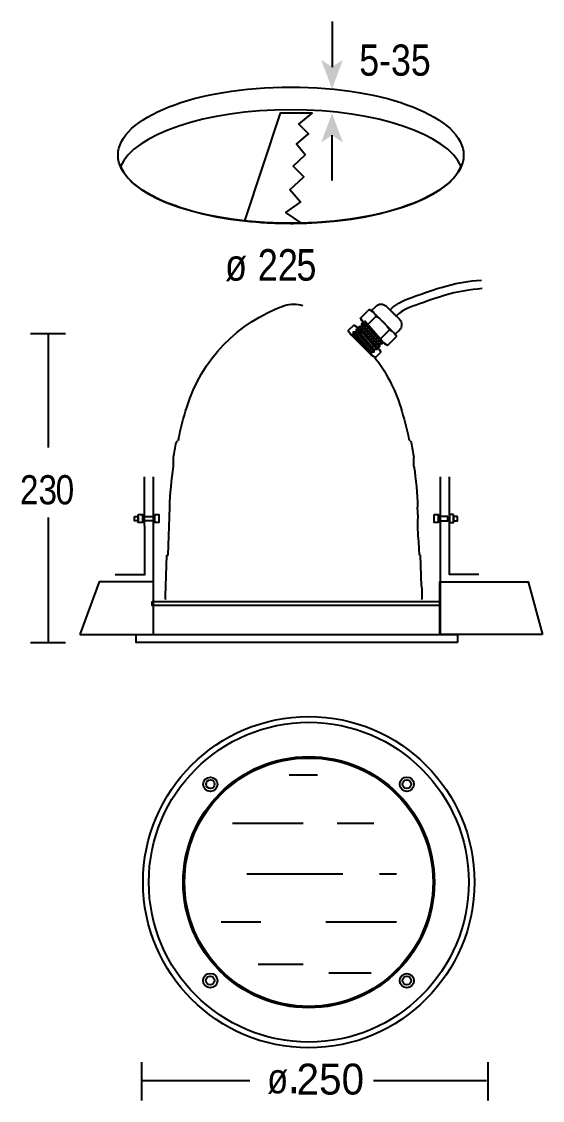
# Model space of a CAD drawing. Extents: x 57 to 184, y 21 to 284.
import ezdxf

# ---------------------------------------------------------------- set-up
doc = ezdxf.new("R2010")
doc.units = 0
doc.layers.add('LIVELLO_1', color=160, linetype='Continuous')
doc.styles.add('STD', font='txt')

# ---------------------------------------------------------------- blocks, each defined once
blk = doc.blocks.new('AI9-BLK1')
at = {"layer": 'LIVELLO_1'}
h = blk.add_hatch(color=7, dxfattribs=at)
h.dxf.hatch_style = 2
h.paths.add_polyline_path([(12.26, 121.57), (14.92, 123.34), (12.26, 116.25), (9.61, 123.34)])
h = blk.add_hatch(color=7, dxfattribs=at)
h.dxf.hatch_style = 2
h.paths.add_polyline_path([(12.26, 104.95), (9.61, 103.18), (12.26, 110.27), (14.92, 103.18)])
at = {"layer": 'LIVELLO_1', "color": 7}
for p, q in [((12.26, 132.65), (12.26, 121.57)), ((12.26, 93.88), (12.26, 104.95)), ((2.74, 63.78), (3.1, 63.78)), ((23.14, 53.39), (18.85, 58.35)), ((23.8, 54.05), (19.51, 59.01)), ((23.8, 53.39), (19.51, 58.35)), ((24.46, 54.71), (20.17, 59.67)), ((24.46, 54.05), (20.17, 59.01)), ((-61.2, 56.63), (-52.66, 56.63)), ((-56.93, 56.63), (-56.93, 28.86)), ((21.82, 52.07), (17.53, 57.02)), ((21.82, 51.41), (17.53, 56.36)), ((22.48, 52.73), (18.19, 57.69)), ((22.48, 52.07), (18.19, 57.02)), ((23.14, 52.73), (18.85, 57.69)), ((-26.38, 24.24), (-26.36, 26.39)), ((32.22, 24.24), (32.2, 26.39)), ((-31.26, -16.79), (-31.28, 21.64)), ((38.57, 21.64), (38.57, -16.79)), ((33.21, 11.81), (33.12, 14.28)), ((-56.93, 11.77), (-56.93, -18.74)), ((33.54, 2.54), (33.42, 5.86)), ((-28.24, -4.97), (-27.98, 2.54)), ((-27.98, 2.54), (-27.7, 2.54)), ((33.54, 2.54), (33.82, 2.54)), ((34.08, -4.97), (33.82, 2.54)), ((33.74, -8.77), (-26.04, -8.77)), ((-61.2, -18.74), (-52.66, -18.74)), ((1.8, -51.01), (8.69, -51.01)), ((-11.97, -62.72), (5.24, -62.72)), ((13.51, -62.72), (22.46, -62.72)), ((-8.53, -75.11), (14.88, -75.11)), ((23.83, -75.11), (27.97, -75.11)), ((-14.72, -86.82), (-5.09, -86.82)), ((10.75, -86.82), (27.97, -86.82)), ((-5.77, -97.15), (5.24, -97.15)), ((11.44, -99.21), (21.77, -99.21)), ((-34.1, -130.34), (-34.1, -121.02)), ((50.26, -130.34), (50.26, -121.01)), ((-7.81, -125.55), (-33.93, -125.55)), ((49.93, -125.55), (22.37, -125.55))]:
    blk.add_line(p, q, dxfattribs=at)
for points in [[(27.93, 55.87), (27.27, 56.86), (22.31, 61.81), (21.32, 62.47), (19.17, 60.33), (19.83, 59.33), (24.79, 54.38), (25.78, 53.72)], [(27.93, 55.87), (27.27, 56.86), (22.31, 61.81), (21.32, 62.47), (19.17, 60.33), (19.83, 59.33), (24.79, 54.38), (25.78, 53.72)], [(24.13, 52.07), (23.47, 53.06), (18.51, 58.02), (17.53, 58.68), (16.2, 57.36), (16.87, 56.37), (21.82, 51.41), (22.81, 50.75)], [(24.13, 52.07), (23.47, 53.06), (18.51, 58.02), (17.53, 58.68), (16.2, 57.36), (16.87, 56.37), (21.82, 51.41), (22.81, 50.75)], [(24.46, 54.71), (24.46, 54.05), (23.8, 54.05), (23.8, 53.39), (23.14, 53.39), (23.14, 52.73), (22.48, 52.73), (22.48, 52.07), (21.82, 52.07), (21.82, 51.41), (16.86, 56.36), (17.52, 56.36), (17.52, 57.02), (18.18, 57.02), (18.18, 57.69), (18.84, 57.69), (18.84, 58.35), (19.5, 58.35), (19.5, 59.01), (20.17, 59.01)], [(24.46, 54.71), (24.46, 54.05), (23.8, 54.05), (23.8, 53.39), (23.14, 53.39), (23.14, 52.73), (22.48, 52.73), (22.48, 52.07), (21.82, 52.07), (21.82, 51.41), (16.86, 56.36), (17.52, 56.36), (17.52, 57.02), (18.18, 57.02), (18.18, 57.69), (18.84, 57.69), (18.84, 58.35), (19.5, 58.35), (19.5, 59.01), (20.17, 59.01)], [(-35.85, 12.04), (-34.95, 12.04), (-34.95, 10.94), (-35.85, 10.94)], [(-35.85, 12.04), (-34.95, 12.04), (-34.95, 10.94), (-35.85, 10.94)], [(-34.94, 12.45), (-33.95, 12.45), (-33.95, 10.53), (-34.94, 10.53)], [(-33.56, 12.04), (-31.26, 12.04), (-31.26, 10.94), (-33.56, 10.94)], [(-33.56, 12.04), (-31.26, 12.04), (-31.26, 10.94), (-33.56, 10.94)], [(-30.94, 12.45), (-29.94, 12.45), (-29.94, 10.53), (-30.94, 10.53)], [(37.15, 12.45), (38.15, 12.45), (38.15, 10.53), (37.15, 10.53)], [(40.5, 12.04), (38.47, 12.04), (38.47, 10.94), (40.5, 10.94)], [(40.5, 12.04), (38.47, 12.04), (38.47, 10.94), (40.5, 10.94)], [(41.88, 12.45), (40.88, 12.45), (40.88, 10.53), (41.88, 10.53)], [(42.79, 12.04), (41.89, 12.04), (41.89, 10.94), (42.79, 10.94)], [(42.79, 12.04), (41.89, 12.04), (41.89, 10.94), (42.79, 10.94)], [(-49.18, -16.8), (-31.25, -16.8), (-31.25, -3.91), (-44.47, -3.91)], [(63.52, -16.8), (38.56, -16.8), (38.56, -3.9), (60.06, -3.9)], [(-31.54, -8.76), (38.5, -8.76), (38.5, -9.72), (-31.54, -9.72)], [(-31.54, -8.76), (38.5, -8.76), (38.5, -9.72), (-31.54, -9.72)], [(42.83, -18.7), (-35.49, -18.7), (-35.49, -16.8), (42.83, -16.8)]]:
    blk.add_lwpolyline(points, close=True, dxfattribs=at)
for points in [[(-40.59, -2.16), (-33.39, -2.16), (-33.41, 21.64)], [(48.04, -2.16), (40.84, -2.16), (40.86, 21.64)]]:
    blk.add_lwpolyline(points, dxfattribs=at)
for centre, radius in [((6.59, -77.14), 40.37), ((6.59, -77.14), 38.97), ((6.59, -77.14), 30.62), ((6.59, -77.14), 30.27), ((-17.39, -53.27), 1.74), ((-17.39, -53.27), 1.05), ((30.48, -53.26), 1.74), ((30.48, -53.26), 1.05), ((-17.41, -101.13), 1.75), ((30.48, -101.13), 1.74), ((-17.41, -101.13), 1.05), ((30.48, -101.13), 1.05)]:
    blk.add_circle(centre, radius, dxfattribs=at)
blk.add_ellipse((2.22, 100.08), major_axis=(-42.09, 0), ratio=0.394753, dxfattribs=at)
for points, knots in [([(-39.28, 97.31), (-35.95, 105.17), (-18.63, 111.16), (2.22, 111.16), (23.08, 111.16), (40.39, 105.17), (43.73, 97.31), (40.39, 89.45), (23.08, 83.46), (2.22, 83.46), (-18.63, 83.46), (-35.95, 89.45), (-39.28, 97.31)], [0, 0, 0, 0, 1, 1, 1, 2, 2, 2, 3, 3, 3, 4, 4, 4, 4]), ([(-9.07, 84.07), (-9.07, 84.07), (-0.37, 110.3), (-0.37, 110.3), (-0.37, 110.3), (7.39, 110.3), (7.39, 110.3), (7.39, 110.3), (4.17, 107.67), (4.17, 107.67), (4.17, 107.67), (6.54, 105.3), (6.54, 105.3), (6.54, 105.3), (3.58, 102.73), (3.58, 102.73), (3.58, 102.73), (5.75, 100.17), (5.75, 100.17), (5.75, 100.17), (2.79, 97.4), (2.79, 97.4), (2.79, 97.4), (5.35, 94.77), (5.35, 94.77), (5.35, 94.77), (2, 91.61), (2, 91.61), (2, 91.61), (4.56, 88.65), (4.56, 88.65), (4.56, 88.65), (1.01, 86.08), (1.01, 86.08), (1.01, 86.08), (4.8, 83.5), (4.8, 83.5), (3.95, 83.48), (3.09, 83.46), (2.22, 83.46), (-1.69, 83.46), (-5.47, 83.68), (-9.07, 84.07)], [0, 0, 0, 0, 1, 1, 1, 2, 2, 2, 3, 3, 3, 4, 4, 4, 5, 5, 5, 6, 6, 6, 7, 7, 7, 8, 8, 8, 9, 9, 9, 10, 10, 10, 11, 11, 11, 12, 12, 12, 13, 13, 13, 14, 14, 14, 14]), ([(48.8, 67.54), (42.68, 67.08), (39.34, 65.84), (33.57, 63.84), (31.23, 63.03), (29.43, 62.5), (27.89, 60.85), (27.89, 60.85), (26.39, 62.34), (26.39, 62.34), (28.16, 64.21), (30.19, 64.91), (32.88, 65.84), (38.85, 67.91), (42.31, 69.18), (48.64, 69.65)], [0, 0, 0, 0, 1, 1, 1, 2, 2, 2, 3, 3, 3, 4, 4, 4, 5, 5, 5, 5]), ([(28.67, 60.08), (28.67, 60.08), (25.53, 63.21), (25.53, 63.21), (24.8, 63.95), (23.62, 63.95), (22.89, 63.21), (22.89, 63.21), (21.9, 62.22), (21.9, 62.22), (21.9, 62.22), (27.68, 56.44), (27.68, 56.44), (27.68, 56.44), (28.67, 57.43), (28.67, 57.43), (29.4, 58.16), (29.4, 59.35), (28.67, 60.08)], [0, 0, 0, 0, 1, 1, 1, 2, 2, 2, 3, 3, 3, 4, 4, 4, 5, 5, 5, 6, 6, 6, 6]), ([(22.98, 60.82), (22.98, 60.82), (22.81, 61.32), (22.32, 61.81), (21.82, 62.31), (21.32, 62.47), (21.32, 62.47), (21.32, 62.47), (19.17, 60.32), (19.17, 60.32), (19.17, 60.32), (19.34, 59.83), (19.84, 59.33), (20.33, 58.84), (20.83, 58.67), (20.83, 58.67), (20.83, 58.67), (22.98, 60.82), (22.98, 60.82)], [0, 0, 0, 0, 1, 1, 1, 2, 2, 2, 3, 3, 3, 4, 4, 4, 5, 5, 5, 6, 6, 6, 6]), ([(22.98, 60.82), (22.98, 60.82), (22.81, 61.32), (22.32, 61.81), (21.82, 62.31), (21.32, 62.47), (21.32, 62.47), (21.32, 62.47), (19.17, 60.32), (19.17, 60.32), (19.17, 60.32), (19.34, 59.83), (19.84, 59.33), (20.33, 58.84), (20.83, 58.67), (20.83, 58.67), (20.83, 58.67), (22.98, 60.82), (22.98, 60.82)], [0, 0, 0, 0, 1, 1, 1, 2, 2, 2, 3, 3, 3, 4, 4, 4, 5, 5, 5, 6, 6, 6, 6]), ([(26.28, 57.52), (26.28, 57.52), (26.11, 58.01), (24.79, 59.34), (23.47, 60.66), (22.97, 60.82), (22.97, 60.82), (22.97, 60.82), (20.83, 58.68), (20.83, 58.68), (20.83, 58.68), (20.99, 58.18), (22.31, 56.86), (23.63, 55.53), (24.13, 55.37), (24.13, 55.37), (24.13, 55.37), (26.28, 57.52), (26.28, 57.52)], [0, 0, 0, 0, 1, 1, 1, 2, 2, 2, 3, 3, 3, 4, 4, 4, 5, 5, 5, 6, 6, 6, 6]), ([(26.28, 57.52), (26.28, 57.52), (26.11, 58.01), (24.79, 59.34), (23.47, 60.66), (22.97, 60.82), (22.97, 60.82), (22.97, 60.82), (20.83, 58.68), (20.83, 58.68), (20.83, 58.68), (20.99, 58.18), (22.31, 56.86), (23.63, 55.53), (24.13, 55.37), (24.13, 55.37), (24.13, 55.37), (26.28, 57.52), (26.28, 57.52)], [0, 0, 0, 0, 1, 1, 1, 2, 2, 2, 3, 3, 3, 4, 4, 4, 5, 5, 5, 6, 6, 6, 6]), ([(19.18, 57.02), (19.18, 57.02), (19.02, 57.52), (18.52, 58.02), (18.02, 58.51), (17.53, 58.68), (17.53, 58.68), (17.53, 58.68), (16.21, 57.35), (16.21, 57.35), (16.21, 57.35), (16.37, 56.86), (16.87, 56.36), (17.36, 55.86), (17.86, 55.7), (17.86, 55.7), (17.86, 55.7), (19.18, 57.02), (19.18, 57.02)], [0, 0, 0, 0, 1, 1, 1, 2, 2, 2, 3, 3, 3, 4, 4, 4, 5, 5, 5, 6, 6, 6, 6]), ([(19.18, 57.02), (19.18, 57.02), (19.02, 57.52), (18.52, 58.02), (18.02, 58.51), (17.53, 58.68), (17.53, 58.68), (17.53, 58.68), (16.21, 57.35), (16.21, 57.35), (16.21, 57.35), (16.37, 56.86), (16.87, 56.36), (17.36, 55.86), (17.86, 55.7), (17.86, 55.7), (17.86, 55.7), (19.18, 57.02), (19.18, 57.02)], [0, 0, 0, 0, 1, 1, 1, 2, 2, 2, 3, 3, 3, 4, 4, 4, 5, 5, 5, 6, 6, 6, 6]), ([(22.48, 53.72), (22.48, 53.72), (22.32, 54.22), (21, 55.54), (19.67, 56.86), (19.18, 57.03), (19.18, 57.03), (19.18, 57.03), (17.85, 55.7), (17.85, 55.7), (17.85, 55.7), (18.02, 55.21), (19.34, 53.89), (20.66, 52.57), (21.16, 52.4), (21.16, 52.4), (21.16, 52.4), (22.48, 53.72), (22.48, 53.72)], [0, 0, 0, 0, 1, 1, 1, 2, 2, 2, 3, 3, 3, 4, 4, 4, 5, 5, 5, 6, 6, 6, 6]), ([(22.48, 53.72), (22.48, 53.72), (22.32, 54.22), (21, 55.54), (19.67, 56.86), (19.18, 57.03), (19.18, 57.03), (19.18, 57.03), (17.85, 55.7), (17.85, 55.7), (17.85, 55.7), (18.02, 55.21), (19.34, 53.89), (20.66, 52.57), (21.16, 52.4), (21.16, 52.4), (21.16, 52.4), (22.48, 53.72), (22.48, 53.72)], [0, 0, 0, 0, 1, 1, 1, 2, 2, 2, 3, 3, 3, 4, 4, 4, 5, 5, 5, 6, 6, 6, 6]), ([(27.93, 55.87), (27.93, 55.87), (27.76, 56.37), (27.27, 56.86), (26.77, 57.36), (26.27, 57.52), (26.27, 57.52), (26.27, 57.52), (24.12, 55.37), (24.12, 55.37), (24.12, 55.37), (24.29, 54.88), (24.79, 54.38), (25.28, 53.89), (25.78, 53.72), (25.78, 53.72), (25.78, 53.72), (27.93, 55.87), (27.93, 55.87)], [0, 0, 0, 0, 1, 1, 1, 2, 2, 2, 3, 3, 3, 4, 4, 4, 5, 5, 5, 6, 6, 6, 6]), ([(27.93, 55.87), (27.93, 55.87), (27.76, 56.37), (27.27, 56.86), (26.77, 57.36), (26.27, 57.52), (26.27, 57.52), (26.27, 57.52), (24.12, 55.37), (24.12, 55.37), (24.12, 55.37), (24.29, 54.88), (24.79, 54.38), (25.28, 53.89), (25.78, 53.72), (25.78, 53.72), (25.78, 53.72), (27.93, 55.87), (27.93, 55.87)], [0, 0, 0, 0, 1, 1, 1, 2, 2, 2, 3, 3, 3, 4, 4, 4, 5, 5, 5, 6, 6, 6, 6]), ([(24.13, 52.07), (24.13, 52.07), (23.97, 52.57), (23.47, 53.07), (22.97, 53.56), (22.48, 53.73), (22.48, 53.73), (22.48, 53.73), (21.15, 52.4), (21.15, 52.4), (21.15, 52.4), (21.32, 51.91), (21.82, 51.41), (22.31, 50.91), (22.81, 50.75), (22.81, 50.75), (22.81, 50.75), (24.13, 52.07), (24.13, 52.07)], [0, 0, 0, 0, 1, 1, 1, 2, 2, 2, 3, 3, 3, 4, 4, 4, 5, 5, 5, 6, 6, 6, 6]), ([(24.13, 52.07), (24.13, 52.07), (23.97, 52.57), (23.47, 53.07), (22.97, 53.56), (22.48, 53.73), (22.48, 53.73), (22.48, 53.73), (21.15, 52.4), (21.15, 52.4), (21.15, 52.4), (21.32, 51.91), (21.82, 51.41), (22.31, 50.91), (22.81, 50.75), (22.81, 50.75), (22.81, 50.75), (24.13, 52.07), (24.13, 52.07)], [0, 0, 0, 0, 1, 1, 1, 2, 2, 2, 3, 3, 3, 4, 4, 4, 5, 5, 5, 6, 6, 6, 6]), ([(-27.7, 2.54), (-27.7, 2.54), (-27.28, 14.28), (-27.28, 14.28), (-27.16, 17.61), (-26.86, 20.94), (-26.38, 24.24)], [0, 0, 0, 0, 1, 1, 1, 2, 2, 2, 2])]:
    blk.add_open_spline(points, degree=3, knots=knots, dxfattribs=at)
for points in [[(-23.14, 38.6), (-19.57, 50.2), (-10.72, 59.41), (0.68, 63.4)], [(0.68, 63.4), (1.4, 63.65), (2.16, 63.78), (2.92, 63.78)], [(2.92, 63.78), (3.68, 63.78), (4.44, 63.65), (5.16, 63.4)], [(22.49, 51), (25.39, 47.3), (27.59, 43.1), (28.98, 38.6)], [(-25.16, 30.86), (-24.6, 33.47), (-23.92, 36.05), (-23.14, 38.6)], [(28.98, 38.6), (29.76, 36.05), (30.44, 33.47), (31, 30.86)], [(-26.36, 26.39), (-26.16, 27.61), (-25.93, 28.83), (-25.68, 30.05)], [(-25.68, 30.05), (-25.65, 30.21), (-25.56, 30.36), (-25.42, 30.46)], [(-25.16, 30.86), (-25.2, 30.7), (-25.29, 30.56), (-25.42, 30.46)], [(31.26, 30.46), (31.13, 30.56), (31.04, 30.7), (31, 30.86)], [(31.26, 30.46), (31.4, 30.36), (31.49, 30.21), (31.52, 30.05)], [(31.52, 30.05), (31.77, 28.83), (32, 27.61), (32.2, 26.39)], [(32.22, 24.24), (32.7, 20.94), (33, 17.61), (33.12, 14.28)], [(33.42, 5.86), (33.16, 7.83), (33.09, 9.82), (33.21, 11.81)], [(-28.33, -8.15), (-28.3, -7.09), (-28.28, -6.03), (-28.24, -4.97)], [(34.08, -4.97), (34.12, -6.03), (34.15, -7.09), (34.17, -8.15)], [(-28.33, -8.15), (-28.33, -8.18), (-28.33, -8.2), (-28.33, -8.23)], [(34.17, -8.23), (34.17, -8.2), (34.17, -8.18), (34.17, -8.15)]]:
    blk.add_open_spline(points, degree=3, dxfattribs=at)
at = {"layer": 'LIVELLO_1', "color": 7, "attachment_point": 1, "style": 'STD'}
for s, insert, char_height in [('\\fArial Narrow|b0|i0;\\H7.5968;\\C7;5-35', (18.89, 127.06), 7.5968), ('\\fArial Narrow|b0|i0;\\H7.6758;\\C7;22', (-5.84, 77.17), 7.6758), ('\\fArial Narrow|b0|i0;\\H7.6758;\\C7;5', (3.57, 77.17), 7.6758), ('\\fArial Narrow|b0|i0;\\H7.6758;\\C7;ø', (-13.82, 77.17), 7.6758), ('\\fArial Narrow|b0|i0;\\H7.1006;\\C7;23', (-63.79, 22.07), 7.1006), ('\\fArial Narrow|b0|i0;\\H7.1006;\\C7;0', (-55.09, 22.07), 7.1006), ('\\fArial Narrow|b0|i0;\\H7.3429;\\C7;ø', (-3.56, -121.27), 7.3429), ('\\fMyriad Roman|b0|i0;\\H7.5285;\\W0.98;\\C7;250', (3.61, -121.38), 7.5285), ('\\fArial Narrow|b0|i0;\\H9.7904;\\C7;.', (1.38, -118.82), 9.7904)]:
    blk.add_mtext(s, dxfattribs=dict(at, insert=insert, char_height=char_height))

msp = doc.modelspace()

# ---------------------------------------------------------------- block references
at = {"layer": 'LIVELLO_1', "color": 7}
msp.add_blockref('AI9-BLK1', (120.467841, 151.515558), dxfattribs=at)

doc.saveas('drawing.dxf')
